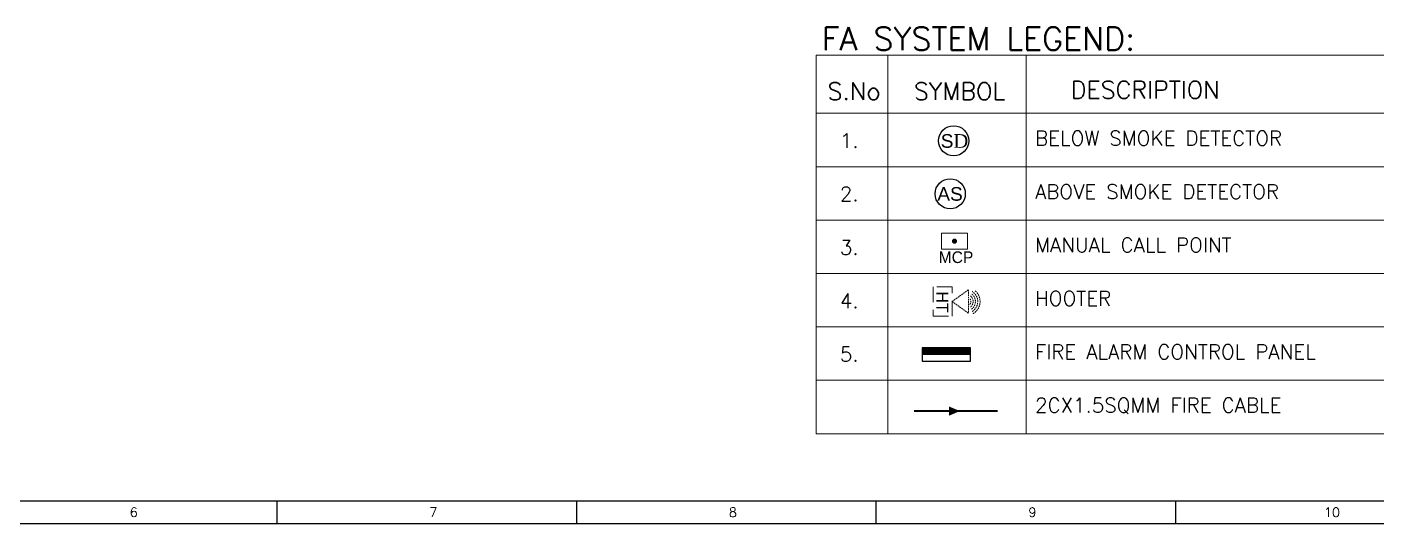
# Model space of a CAD drawing. Extents: x 2982526 to 3410143, y -1442121 to -1332990.
# Drawn here: x 3374859 to 3398123, y -1389320 to -1380760 of the extents above; entities that cross this region are included whole.
import ezdxf
from ezdxf.enums import TextEntityAlignment as Align

# ---------------------------------------------------------------- set-up
doc = ezdxf.new("R2010")
doc.units = 0
doc.header["$MEASUREMENT"] = 0
for name, pattern in [('ACAD_ISO04W100', [30, 24, -3, 0, -3]), ('CONTINU', [0]), ('DASHED2', [0.375, 0.25, -0.125])]:
    doc.linetypes.add(name, pattern=pattern)
for name, color, linetype, lineweight in [('axes', 40, 'ACAD_ISO04W100', 0), ('FA-BELOW SMOKE DERECTOR', 1, 'Continuous', 25), ('FA-ELECTRONIC HOOTER', 6, 'Continuous', 0), ('FA-FIRE ALARM CONTROL PANEL', 3, 'Continuous', 5), ('FA-MNUAL CALL POINT', 10, 'Continuous', 0)]:
    doc.layers.add(name, color=color, linetype=linetype, lineweight=lineweight)
for name, color, linetype in [('ELE-LIGHTING WIRRING', 7, 'Continuous'), ('FA-LOOPING', 200, 'Continuous'), ('TITLE', 7, 'Continuous')]:
    doc.layers.add(name, color=color, linetype=linetype)
doc.styles.add('PDF Times New Roman', font='times.ttf')
doc.styles.add('ROMANS', font='romans.shx')

# ---------------------------------------------------------------- blocks, each defined once
blk = doc.blocks.new('A$C1BA14061')
at = {"layer": 'TITLE'}
blk.add_line((202692, -139174), (1204, -139174), dxfattribs=at)
at = {"layer": 'TITLE', "color": 0}
for p, q in [((101948, -140464), (101948, -139174)), ((118954, -140464), (118954, -139174)), ((135959, -140464), (135959, -139174)), ((152965, -140464), (152965, -139174))]:
    blk.add_line(p, q, dxfattribs=at)
at = {"layer": 'TITLE', "color": 7}
blk.add_line((203982, -140464), (0, -140464), dxfattribs=at)
at = {"layer": 'TITLE', "color": 0, "style": 'ROMANS', "width": 1}
for s, height, p in [('6', 535, (93808, -139799)), ('7', 535, (110813, -139799)), ('8', 535, (127819, -139799)), ('9', 535, (144825, -139799)), ('10', 534.7, (161831, -139799))]:
    blk.add_text(s, height=height, dxfattribs=at).set_placement(p, align=Align.MIDDLE)
blk = doc.blocks.new('110DB FIRE HOOTER')
at = {"layer": 'FA-ELECTRONIC HOOTER', "color": 53, "linetype": 'DASHED2'}
for p, q in [((-0.238, 0), (-0.238, -0.311)), ((0.238, 0), (-0.238, 0)), ((0.238, -0.311), (0.238, 0)), ((-0.238, -0.311), (0.238, -0.311))]:
    blk.add_line(p, q, dxfattribs=at)
at = {"layer": 'FA-ELECTRONIC HOOTER', "color": 53, "linetype": 'DASHED2', "ltscale": 0.1}
for p, q in [((0, -0.311), (-0.19, -0.576)), ((0, -0.311), (0.19, -0.576)), ((0.19, -0.576), (-0.19, -0.576))]:
    blk.add_line(p, q, dxfattribs=at)
for radius, start, end in [(0.231, 210.2007, 319.4187), (0.193, 212.22, 327.78), (0.155, 215.2483, 324.7517), (0.118, 220.3172, 319.6828), (0.08, 230.7147, 309.2853)]:
    blk.add_arc((0, -0.536), radius, start, end, dxfattribs=at)
at = {"layer": 'FA-ELECTRONIC HOOTER', "color": 53, "insert": (0.165, -0.247), "char_height": 0.1942, "width": 0.36807, "attachment_point": 1, "rotation": 180}
blk.add_mtext('HT', dxfattribs=at)
blk = doc.blocks.new('MCP')
at = {"layer": 'FA-MNUAL CALL POINT'}
h = blk.add_hatch(color=256, dxfattribs=at)
h.set_gradient(color1=(255, 0, 0), color2=(255, 39, 39), centered=1, one_color=1, tint=0.57958)
h.paths.add_polyline_path([(417503.5, 744463.8, 1), (417477.5, 744463.8, 1)])
blk.add_lwpolyline([(417407.5, 744516), (417573.5, 744516), (417573.5, 744411.5), (417407.5, 744411.5)], close=True, dxfattribs=at)
blk.add_circle((417490.5, 744463.8), 13, dxfattribs=at)
at = {"layer": 'FA-MNUAL CALL POINT', "insert": (417500.1, 744322), "char_height": 75, "width": 244.762, "attachment_point": 8}
blk.add_mtext('MCP', dxfattribs=at)
blk = doc.blocks.new('FIRE PANEL')
at = {"layer": 'FA-FIRE ALARM CONTROL PANEL', "linetype": 'ByBlock', "lineweight": 25, "ltscale": 60}
h = blk.add_hatch(dxfattribs=at)
h.set_pattern_fill('ANSI31', color=256, angle=270)
h.set_pattern_definition([(315, (67182.53736, 161949.4), (0.08838834765, 0.08838834765), [])])
h.paths.add_polyline_path([(0, 22.8), (0, -22.8), (6.3, -22.8), (6.3, 22.8)])
blk.add_lwpolyline([(12.6, 22.8), (12.6, -22.8), (0, -22.8), (0, 22.8)], close=True, dxfattribs=at)
at = {"layer": 'FA-FIRE ALARM CONTROL PANEL', "linetype": 'ByBlock', "lineweight": 25, "ltscale": 60, "const_width": 1}
blk.add_lwpolyline([(6.3, 22.8), (6.3, -22.8)], dxfattribs=at)
blk = doc.blocks.new('G$C62BE363C')
at = {"layer": 'FA-FIRE ALARM CONTROL PANEL', "linetype": 'ByBlock', "lineweight": 9, "ltscale": 60, "xscale": 0.03809201918883558, "yscale": 0.03809201918883558, "zscale": 0.03809201918883558, "rotation": 270}
blk.add_blockref('FIRE PANEL', (0, 0), dxfattribs=at)
blk = doc.blocks.new('SMOKE DETECTOR')
at = {"layer": 'FA-BELOW SMOKE DERECTOR', "color": 7}
blk.add_circle((931029, -118294), 166, dxfattribs=at)
at = {"layer": 'FA-BELOW SMOKE DERECTOR', "insert": (930887, -118373), "char_height": 150, "attachment_point": 7, "style": 'PDF Times New Roman'}
blk.add_mtext('{\\fArial|b0|i0|c0|p34;S}D', dxfattribs=at)
blk = doc.blocks.new('DSFRWE')
at = {"layer": 'FA-BELOW SMOKE DERECTOR', "color": 7}
blk.add_circle((2129858, 1066265), 150, dxfattribs=at)
at = {"layer": 'FA-BELOW SMOKE DERECTOR', "insert": (2129730, 1066194), "char_height": 135.53, "attachment_point": 7, "style": 'PDF Times New Roman'}
blk.add_mtext('{\\fArial|b0|i0|c0|p34;\\C3;AS\\P}', dxfattribs=at)

msp = doc.modelspace()

# ---------------------------------------------------------------- linework, layer by layer
at = {"layer": 'axes', "color": 7, "linetype": 'CONTINU'}
for p, q in [((3389694.2, -1381244.1), (3389694.2, -1387765.7)), ((3392080, -1381244.1), (3392080, -1387765.7)), ((3388460.3, -1382246.6), (3400960.3, -1382246.6)), ((3388460.3, -1383166.5), (3400960.3, -1383166.5)), ((3388460.3, -1384086.3), (3400960.3, -1384086.3)), ((3388460.3, -1385006.2), (3400960.3, -1385006.2)), ((3388460.3, -1385926), (3400960.3, -1385926)), ((3388460.3, -1386845.9), (3400960.3, -1386845.9)), ((3388460.3, -1387765.7), (3400960.3, -1387765.7))]:
    msp.add_line(p, q, dxfattribs=at)
msp.add_lwpolyline([(3388460.3, -1387765.7), (3388460.3, -1381244.1), (3400960.3, -1381244.1), (3400960.3, -1387765.7)], dxfattribs=at)
at = {"layer": 'FA-LOOPING', "linetype": 'ByBlock', "const_width": 33.6}
msp.add_lwpolyline([(3390146.3, -1387375.7), (3391584.1, -1387375.7)], dxfattribs=at)
at = {"layer": 'FA-LOOPING', "color": 200, "linetype": 'CONTINU'}
msp.add_lwpolyline([(3390744.9, -1387375.7, 161.5, 0, 0), (3390935.6, -1387375.7, 0, 0, 0)], format="xyseb", dxfattribs=at)

# ---------------------------------------------------------------- block references
at = {"layer": 'FA-BELOW SMOKE DERECTOR', "color": 6}
for name, p, xscale, yscale, zscale in [('SMOKE DETECTOR', (1932685, -1197452.9), 1.566162227951776, 1.566162227951776, 1.566162227951776), ('DSFRWE', (-300985.2, -3231825.8), 1.733333333333333, 1.733333333333333, 1.733333333333333)]:
    msp.add_blockref(name, p, dxfattribs=dict(at, xscale=xscale, yscale=yscale, zscale=zscale))
at = {"layer": 'FA-ELECTRONIC HOOTER', "color": 1, "xscale": 1052.589974934904, "yscale": 1052.589974934904, "zscale": 1052.589974934904, "rotation": 89.99999999999991}
msp.add_blockref('110DB FIRE HOOTER', (3390475.1, -1385487.8), dxfattribs=at)
at = {"layer": 'FA-FIRE ALARM CONTROL PANEL', "color": 1, "xscale": -476.8215596169617, "yscale": 476.8215596169617, "zscale": 476.8215596169617, "rotation": 359.9999999999999}
msp.add_blockref('G$C62BE363C', (3390701.9, -1386288.8), dxfattribs=at)
at = {"layer": 'FA-MNUAL CALL POINT', "xscale": 2.675914907318823, "yscale": 2.675914907318823, "zscale": 2.675914907318823, "rotation": 359.9999999999999}
msp.add_blockref('MCP', (2273673.7, -3376570.8), dxfattribs=at)
at = {"layer": 'TITLE', "xscale": 0.3035552556082519, "yscale": 0.3035553943041123, "zscale": 0.3035553665695551}
msp.add_blockref('A$C1BA14061', (3348222.9, -1346682), dxfattribs=at)

# ---------------------------------------------------------------- texts
at = {"layer": 'ELE-LIGHTING WIRRING', "color": 7, "linetype": 'CONTINU', "attachment_point": 1, "style": 'ROMANS'}
for s, insert, char_height, width in [('{\\C256;FA SYSTEM LEGEND:}', (3388553.9, -1380760.3), 401.331, 9585.646), ('{\\C256;S.No}', (3388653.2, -1381716.2), 300.999, 770.471), ('{\\C256;SYMBOL}', (3390143.3, -1381716.2), 300.999, 770.471), ('{\\C256;DESCRIPTION}', (3392845.5, -1381691.9), 300.999, 770.471), ('BELOW SMOKE DETECTOR', (3392230.6, -1382550.2), 250.832, 8527.679), ('{\\C256;1.}', (3388866.8, -1382592.1), 250.83, 770.471), ('ABOVE SMOKE DETECTOR', (3392230.6, -1383470.1), 250.832, 8527.679), ('{\\C256;2.}', (3388866.8, -1383512), 250.83, 770.471), ('MANUAL CALL POINT', (3392230.6, -1384389.9), 250.832, 8527.679), ('{\\C256;3.}', (3388866.8, -1384431.8), 250.83, 770.471), ('HOOTER', (3392230.6, -1385309.8), 250.83, 8527.679), ('{\\C256;4.}', (3388866.8, -1385351.7), 250.83, 770.471), ('{\\C256;5.}', (3388866.8, -1386271.5), 250.83, 770.471), ('FIRE ALARM CONTROL PANEL', (3392230.6, -1386229.6), 250.832, 8527.679), ('2CX1.5SQMM FIRE CABLE', (3392230.6, -1387149.5), 250.832, 8527.679)]:
    msp.add_mtext(s, dxfattribs=dict(at, insert=insert, char_height=char_height, width=width))

doc.saveas('drawing.dxf')
